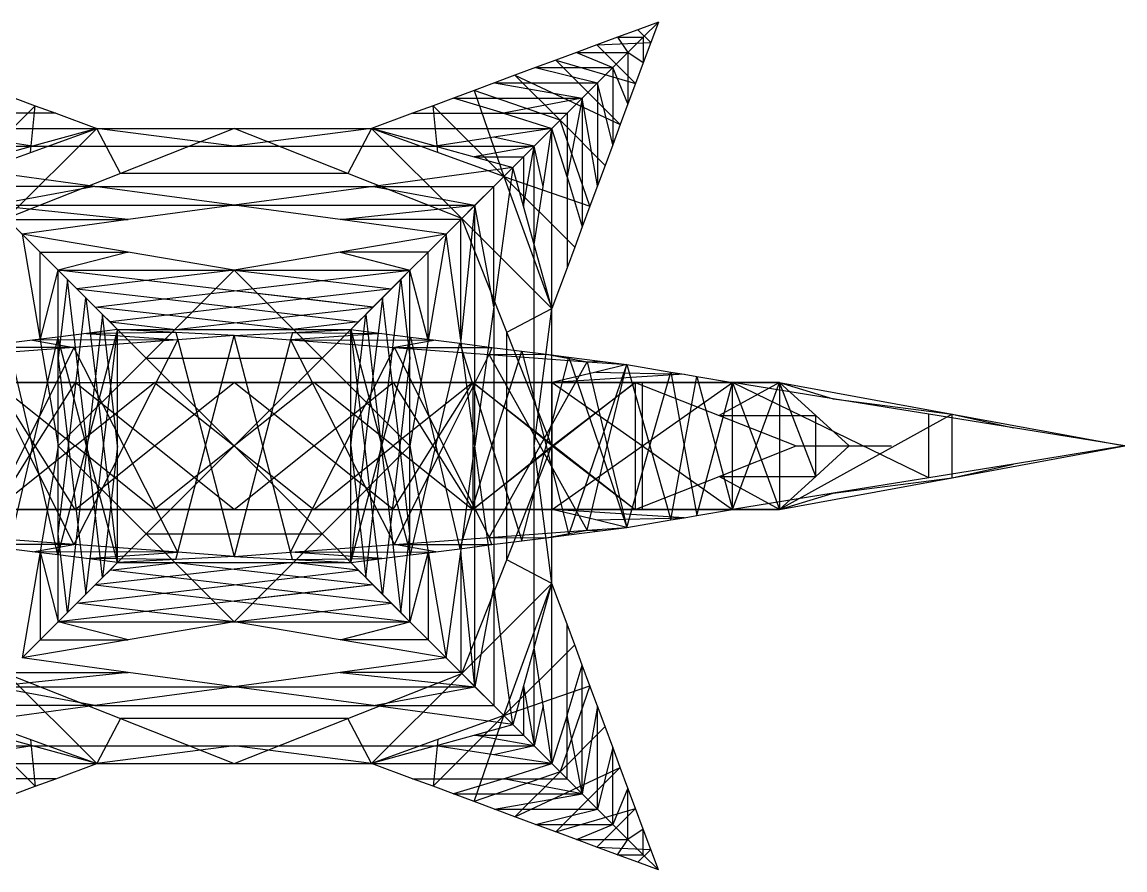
# Model space of a CAD drawing. Extents: x -4.4 to 12.4, y 0 to 8.
# Drawn here: x 2 to 12.4, y 0 to 8 of the extents above; entities that cross this region are included whole.
import ezdxf

# ---------------------------------------------------------------- set-up
doc = ezdxf.new("R2010")
doc.units = 0
for name, color, linetype in [('BRAÇO_-_DIAGONAIS_HORIZONT', 103, 'CONTINUOUS'), ('BRAÇO_-_DIAGONAIS_VERTICAI', 135, 'CONTINUOUS'), ('BRAÇO_-_MONTANTES', 121, 'CONTINUOUS'), ('CABEÇA_-_DIAGONAIS_HORIZON', 12, 'CONTINUOUS'), ('CABEÇA_-_DIAGONAIS_VERTICA', 10, 'CONTINUOUS'), ('CABEÇA_-_MONTANTES', 11, 'CONTINUOUS'), ('EXTENSÃO_-_DIAGONAIS_HORIZ', 42, 'CONTINUOUS'), ('EXTENSÃO_-_DIAGONAIS_VERTI', 30, 'CONTINUOUS'), ('EXTENSÃO_-_MONTANTES', 41, 'CONTINUOUS'), ('PARA_RAIOS_-_DIAGONAIS_VER', 62, 'CONTINUOUS'), ('PARA_RAIOS_-_MONTANTES', 61, 'CONTINUOUS'), ('PÉS_-_DIAGONAIS_VERTICAIS', 94, 'CONTINUOUS'), ('PÉS_-_MONTANTES', 110, 'CONTINUOUS'), ('TRONCO_-_DIAGONAIS_HORIZON', 190, 'CONTINUOUS'), ('TRONCO_-_DIAGONAIS_VERTICA', 222, 'CONTINUOUS'), ('TRONCO_-_MONTANTES', 191, 'CONTINUOUS')]:
    doc.layers.add(name, color=color, linetype=linetype)

msp = doc.modelspace()

# ---------------------------------------------------------------- linework, layer by layer
at = {"layer": 'BRAÇO_-_DIAGONAIS_HORIZONT'}
for p, q in [((10.55, 3.7, 36), (8.7, 4.6, 36)), ((10.771, 4.3, 36.743), (9.142, 3.4, 37.486)), ((10.55, 3.7, 36), (10.55, 4.3, 36)), ((10.771, 3.7, 36.743), (10.771, 4.3, 36.743))]:
    msp.add_line(p, q, dxfattribs=at)
at = {"layer": 'BRAÇO_-_DIAGONAIS_VERTICAI'}
for p, q in [((9.142, 4.6, 37.486), (9.65, 4.446, 36)), ((9.65, 4.446, 36), (10.771, 4.3, 36.743)), ((10.771, 4.3, 36.743), (11.35, 4.17, 36)), ((10.771, 3.7, 36.743), (11.35, 3.83, 36)), ((9.65, 3.554, 36), (10.771, 3.7, 36.743)), ((9.142, 3.4, 37.486), (9.65, 3.554, 36))]:
    msp.add_line(p, q, dxfattribs=at)
at = {"layer": 'BRAÇO_-_MONTANTES'}
for p, q in [((9.65, 4.446, 36), (8.7, 4.6, 36)), ((9.142, 4.6, 37.486), (10.771, 4.3, 36.743)), ((10.55, 4.3, 36), (9.65, 4.446, 36)), ((11.35, 4.17, 36), (10.55, 4.3, 36)), ((10.771, 4.3, 36.743), (12.4, 4, 36)), ((12.4, 4, 36), (11.35, 4.17, 36)), ((10.771, 3.7, 36.743), (12.4, 4, 36)), ((12.4, 4, 36), (11.35, 3.83, 36)), ((11.35, 3.83, 36), (10.55, 3.7, 36)), ((9.142, 3.4, 37.486), (10.771, 3.7, 36.743)), ((10.55, 3.7, 36), (9.65, 3.554, 36)), ((9.65, 3.554, 36), (8.7, 3.4, 36))]:
    msp.add_line(p, q, dxfattribs=at)
at = {"layer": 'CABEÇA_-_DIAGONAIS_HORIZON'}
for p, q in [((1.75, 4.6, 36), (2.5, 4, 36)), ((2.125, 4, 37), (1.75, 4.6, 37)), ((2.5, 4.6, 37), (2.125, 4, 37)), ((2.5, 4, 36), (3.25, 4.6, 36)), ((3.25, 4, 37), (2.5, 4.6, 37)), ((3.25, 4.6, 36), (4, 4, 36)), ((3.25, 4, 37), (4, 4.6, 37)), ((4.75, 4.6, 36), (4, 4, 36)), ((4.75, 4, 37), (4, 4.6, 37)), ((5.5, 4, 36), (4.75, 4.6, 36)), ((4.75, 4, 37), (5.5, 4.6, 37)), ((6.25, 4.6, 36), (5.5, 4, 36)), ((5.5, 4.6, 37), (5.875, 4, 37)), ((5.875, 4, 37), (6.25, 4.6, 37)), ((6.25, 4.6, 36), (6.25, 3.4, 36)), ((7, 4, 36), (6.25, 4.6, 36)), ((6.25, 4.6, 37), (7.016, 4, 37.129)), ((7, 4.6, 36), (7.85, 4, 36)), ((7.782, 4.6, 37.257), (7.016, 4, 37.129)), ((7.782, 4.6, 37.257), (7.782, 3.4, 37.257)), ((7.85, 4, 36), (8.7, 4.6, 36)), ((7.85, 4, 36), (7.85, 4.6, 36)), ((9.142, 4.6, 37.486), (9.142, 3.4, 37.486)), ((2.5, 4, 36), (1.75, 3.4, 36)), ((2.125, 4, 37), (1.75, 3.4, 37)), ((2.5, 3.4, 37), (2.125, 4, 37)), ((3.25, 3.4, 36), (2.5, 4, 36)), ((2.5, 3.4, 37), (3.25, 4, 37)), ((4, 4, 36), (3.25, 3.4, 36)), ((4, 3.4, 37), (3.25, 4, 37)), ((4, 4, 36), (4.75, 3.4, 36)), ((4, 3.4, 37), (4.75, 4, 37)), ((4.75, 3.4, 36), (5.5, 4, 36)), ((5.5, 3.4, 37), (4.75, 4, 37)), ((5.5, 4, 36), (6.25, 3.4, 36)), ((5.5, 3.4, 37), (5.875, 4, 37)), ((5.875, 4, 37), (6.25, 3.4, 37)), ((6.25, 3.4, 36), (7, 4, 36)), ((7.016, 4, 37.129), (6.25, 3.4, 37)), ((7, 3.4, 36), (7.85, 4, 36)), ((7.016, 4, 37.129), (7.782, 3.4, 37.257)), ((7.85, 4, 36), (8.7, 3.4, 36)), ((7.85, 3.4, 36), (7.85, 4, 36))]:
    msp.add_line(p, q, dxfattribs=at)
at = {"layer": 'CABEÇA_-_DIAGONAIS_HORIZON', "extrusion": (-1, 8e-16, -8e-16)}
for p, q in [((7, 4, 36), (7, 4.6, 36)), ((8.7, 3.4, 36), (8.7, 4.6, 36)), ((7, 3.4, 36), (7, 4, 36))]:
    msp.add_line(p, q, dxfattribs=at)
at = {"layer": 'CABEÇA_-_DIAGONAIS_VERTICA'}
for p, q in [((2.9, 5.1, 26), (2.608, 4, 26.745)), ((2.9, 5.1, 26), (2.9, 5.1, 26)), ((5.1, 5.1, 26), (5.392, 4, 26.745)), ((2.336, 5.028, 27.441), (2.098, 4, 28.048)), ((3.468, 5.003, 27.949), (2.098, 4.998, 28.048)), ((2.098, 4.998, 28.048), (2.489, 4.93, 29.4)), ((2.608, 4, 26.745), (2.336, 5.028, 27.441)), ((3.45, 5.071, 26.581), (2.608, 5.063, 26.745)), ((2.608, 5.063, 26.745), (3.468, 5.003, 27.949)), ((3.468, 5.003, 27.949), (2.96, 4, 28.702)), ((3.45, 5.071, 26.581), (3.468, 5.003, 27.949)), ((3.468, 5.003, 27.949), (3.729, 4, 27.563)), ((3.729, 4, 27.563), (4, 5.042, 27.162)), ((4.271, 4, 27.563), (4, 5.042, 27.162)), ((4.532, 5.003, 27.949), (4.271, 4, 27.563)), ((4.55, 5.071, 26.581), (4.532, 5.003, 27.949)), ((5.392, 5.063, 26.745), (4.532, 5.003, 27.949)), ((4.532, 5.003, 27.949), (5.902, 4.998, 28.048)), ((4.532, 5.003, 27.949), (5.04, 4, 28.702)), ((4.55, 5.071, 26.581), (5.392, 5.063, 26.745)), ((5.392, 4, 26.745), (5.664, 5.028, 27.441)), ((5.902, 4.998, 28.048), (5.511, 4.93, 29.4)), ((5.664, 5.028, 27.441), (5.902, 4, 28.048)), ((2.489, 4.93, 29.4), (1.569, 4.93, 29.399)), ((2.098, 4, 28.048), (1.873, 4.969, 28.621)), ((2.489, 4.93, 29.4), (2.025, 4, 30.087)), ((2.96, 4, 28.702), (2.489, 4.93, 29.4)), ((5.04, 4, 28.702), (5.511, 4.93, 29.4)), ((5.511, 4.93, 29.4), (6.431, 4.93, 29.399)), ((5.511, 4.93, 29.4), (5.975, 4, 30.087)), ((5.902, 4, 28.048), (6.127, 4.969, 28.621)), ((6.127, 4.969, 28.621), (6.431, 4, 29.399)), ((6.431, 4.93, 29.399), (6.406, 4.864, 30.726)), ((6.431, 4, 29.399), (6.712, 4.894, 30.116)), ((6.712, 4.894, 30.116), (6.942, 4, 30.702)), ((2.025, 4, 30.087), (1.594, 4.864, 30.726)), ((5.975, 4, 30.087), (6.406, 4.864, 30.726)), ((6.406, 4.864, 30.726), (6.942, 4.865, 30.702)), ((6.887, 4, 31.437), (6.406, 4.864, 30.726)), ((6.887, 4, 31.437), (7.33, 4.795, 32.093)), ((6.942, 4.865, 30.702), (7.33, 4.795, 32.093)), ((6.942, 4, 30.702), (7.157, 4.837, 31.251)), ((7.157, 4.837, 31.251), (7.441, 4, 31.978)), ((7.33, 4.795, 32.093), (7.452, 4.8, 32.006)), ((7.33, 4.795, 32.093), (7.519, 4, 32.374)), ((7.41, 4.698, 34.042), (8.244, 4.677, 34.466)), ((7.441, 4, 31.978), (7.703, 4.768, 32.645)), ((7.519, 4, 32.374), (7.703, 4.768, 32.645)), ((7.703, 4.768, 32.645), (7.92, 4, 33.377)), ((7.92, 4, 33.377), (8.118, 4.698, 34.042)), ((8.118, 4.698, 34.042), (8.244, 4, 34.466)), ((8.244, 4.677, 34.466), (7, 4.6, 36)), ((7, 4, 36), (7.782, 4.6, 37.257)), ((8.244, 4, 34.466), (8.363, 4.657, 34.865)), ((8.363, 4.657, 34.865), (8.539, 4, 35.458)), ((8.539, 4, 35.458), (8.7, 4.6, 36)), ((8.7, 4.6, 36), (8.921, 4, 36.743)), ((8.7, 4.6, 36), (9.142, 4.6, 37.486)), ((8.921, 4, 36.743), (9.142, 4.6, 37.486)), ((2.025, 4, 30.087), (1.594, 3.136, 30.726)), ((2.098, 4, 28.048), (1.873, 3.031, 28.621)), ((2.489, 3.07, 29.4), (2.025, 4, 30.087)), ((2.336, 2.972, 27.441), (2.098, 4, 28.048)), ((2.608, 4, 26.745), (2.336, 2.972, 27.441)), ((2.96, 4, 28.702), (2.489, 3.07, 29.4)), ((2.9, 2.9, 26), (2.608, 4, 26.745)), ((3.468, 2.997, 27.949), (2.96, 4, 28.702)), ((3.468, 2.997, 27.949), (3.729, 4, 27.563)), ((3.729, 4, 27.563), (4, 2.958, 27.162)), ((4.271, 4, 27.563), (4, 2.958, 27.162)), ((4.532, 2.997, 27.949), (4.271, 4, 27.563)), ((4.532, 2.997, 27.949), (5.04, 4, 28.702)), ((5.04, 4, 28.702), (5.511, 3.07, 29.4)), ((5.1, 2.9, 26), (5.392, 4, 26.745)), ((5.392, 4, 26.745), (5.664, 2.972, 27.441)), ((5.511, 3.07, 29.4), (5.975, 4, 30.087)), ((5.664, 2.972, 27.441), (5.902, 4, 28.048)), ((5.902, 4, 28.048), (6.127, 3.031, 28.621)), ((5.975, 4, 30.087), (6.406, 3.136, 30.726)), ((6.127, 3.031, 28.621), (6.431, 4, 29.399)), ((6.406, 3.136, 30.726), (6.887, 4, 31.437)), ((6.431, 4, 29.399), (6.712, 3.106, 30.116)), ((6.712, 3.106, 30.116), (6.942, 4, 30.702)), ((7.33, 3.205, 32.093), (6.887, 4, 31.437)), ((6.942, 4, 30.702), (7.157, 3.163, 31.251)), ((7, 4, 36), (7.782, 3.4, 37.257)), ((7.157, 3.163, 31.251), (7.441, 4, 31.978)), ((7.33, 3.205, 32.093), (7.519, 4, 32.374)), ((7.441, 4, 31.978), (7.703, 3.232, 32.645)), ((7.519, 4, 32.374), (7.703, 3.232, 32.645)), ((7.703, 3.232, 32.645), (7.92, 4, 33.377)), ((7.92, 4, 33.377), (8.118, 3.302, 34.042)), ((8.118, 3.302, 34.042), (8.244, 4, 34.466)), ((8.244, 4, 34.466), (8.363, 3.343, 34.865)), ((8.363, 3.343, 34.865), (8.539, 4, 35.458)), ((8.539, 4, 35.458), (8.7, 3.4, 36)), ((8.7, 3.4, 36), (8.921, 4, 36.743)), ((8.921, 4, 36.743), (9.142, 3.4, 37.486)), ((8.244, 3.323, 34.466), (7, 3.4, 36)), ((8.7, 3.4, 36), (9.142, 3.4, 37.486)), ((7.41, 3.302, 34.042), (8.244, 3.323, 34.466)), ((6.431, 3.07, 29.399), (6.406, 3.136, 30.726)), ((6.406, 3.136, 30.726), (6.942, 3.135, 30.702)), ((6.942, 3.135, 30.702), (7.33, 3.205, 32.093)), ((7.33, 3.205, 32.093), (7.452, 3.2, 32.006)), ((2.489, 3.07, 29.4), (1.569, 3.07, 29.399)), ((2.098, 3.002, 28.048), (2.489, 3.07, 29.4)), ((5.902, 3.002, 28.048), (5.511, 3.07, 29.4)), ((5.511, 3.07, 29.4), (6.431, 3.07, 29.399)), ((3.468, 2.997, 27.949), (2.098, 3.002, 28.048)), ((2.608, 2.937, 26.745), (3.468, 2.997, 27.949)), ((3.45, 2.929, 26.581), (2.608, 2.937, 26.745)), ((3.45, 2.929, 26.581), (3.468, 2.997, 27.949)), ((4.532, 2.997, 27.949), (5.902, 3.002, 28.048)), ((5.392, 2.937, 26.745), (4.532, 2.997, 27.949)), ((4.55, 2.929, 26.581), (4.532, 2.997, 27.949)), ((4.55, 2.929, 26.581), (5.392, 2.937, 26.745)), ((2.9, 2.9, 26), (2.9, 2.9, 26))]:
    msp.add_line(p, q, dxfattribs=at)
at = {"layer": 'CABEÇA_-_DIAGONAIS_VERTICA', "extrusion": (5e-16, 1, -2e-16)}
for p, q in [((2.5, 4.6, 36), (1.75, 4.6, 37)), ((2.5, 4.6, 36), (3.25, 4.6, 37)), ((4, 4.6, 36), (3.25, 4.6, 37))]:
    msp.add_line(p, q, dxfattribs=at)
at = {"layer": 'CABEÇA_-_DIAGONAIS_VERTICA', "extrusion": (-5e-16, 1, -2e-16)}
for p, q in [((4, 4.6, 36), (4.75, 4.6, 37)), ((5.5, 4.6, 36), (4.75, 4.6, 37)), ((5.5, 4.6, 36), (6.25, 4.6, 37)), ((7, 4.6, 36), (6.25, 4.6, 37)), ((7.782, 4.6, 37.257), (7, 4.6, 36)), ((9.142, 4.6, 37.486), (7.782, 4.6, 37.257)), ((8.7, 4.6, 36), (7.782, 4.6, 37.257))]:
    msp.add_line(p, q, dxfattribs=at)
at = {"layer": 'CABEÇA_-_DIAGONAIS_VERTICA', "extrusion": (5e-16, -1, -2e-16)}
for p, q in [((2.5, 3.4, 36), (1.75, 3.4, 37)), ((2.5, 3.4, 36), (3.25, 3.4, 37)), ((4, 3.4, 36), (3.25, 3.4, 37))]:
    msp.add_line(p, q, dxfattribs=at)
at = {"layer": 'CABEÇA_-_DIAGONAIS_VERTICA', "extrusion": (-5e-16, -1, -2e-16)}
for p, q in [((4, 3.4, 36), (4.75, 3.4, 37)), ((5.5, 3.4, 36), (4.75, 3.4, 37)), ((5.5, 3.4, 36), (6.25, 3.4, 37)), ((7, 3.4, 36), (6.25, 3.4, 37)), ((7.782, 3.4, 37.257), (7, 3.4, 36)), ((9.142, 3.4, 37.486), (7.782, 3.4, 37.257)), ((8.7, 3.4, 36), (7.782, 3.4, 37.257))]:
    msp.add_line(p, q, dxfattribs=at)
at = {"layer": 'CABEÇA_-_MONTANTES'}
for p, q in [((2.9, 5.1, 26), (2.608, 5.063, 26.745)), ((4, 5.042, 27.162), (2.9, 5.1, 26)), ((4, 5.042, 27.162), (5.1, 5.1, 26)), ((5.1, 5.1, 26), (5.392, 5.063, 26.745)), ((2.098, 4.998, 28.048), (1.873, 4.969, 28.621)), ((2.336, 5.028, 27.441), (2.098, 4.998, 28.048)), ((2.608, 5.063, 26.745), (2.336, 5.028, 27.441)), ((3.468, 5.003, 27.949), (2.489, 4.93, 29.4)), ((4, 5.042, 27.162), (3.468, 5.003, 27.949)), ((4, 5.042, 27.162), (4.532, 5.003, 27.949)), ((4.532, 5.003, 27.949), (5.511, 4.93, 29.4)), ((5.392, 5.063, 26.745), (5.664, 5.028, 27.441)), ((5.664, 5.028, 27.441), (5.902, 4.998, 28.048)), ((5.902, 4.998, 28.048), (6.127, 4.969, 28.621)), ((2.489, 4.93, 29.4), (1.594, 4.864, 30.726)), ((5.511, 4.93, 29.4), (6.406, 4.864, 30.726)), ((6.127, 4.969, 28.621), (6.431, 4.93, 29.399)), ((6.431, 4.93, 29.399), (6.712, 4.894, 30.116)), ((6.712, 4.894, 30.116), (6.942, 4.865, 30.702)), ((6.406, 4.864, 30.726), (7.33, 4.795, 32.093)), ((6.942, 4.865, 30.702), (7.157, 4.837, 31.251)), ((7.157, 4.837, 31.251), (7.452, 4.8, 32.006)), ((7.33, 4.795, 32.093), (7.703, 4.768, 32.645)), ((7.452, 4.8, 32.006), (7.703, 4.768, 32.645)), ((7.41, 4.698, 34.042), (7, 4.6, 36)), ((7.703, 4.768, 32.645), (7.41, 4.698, 34.042)), ((7.703, 4.768, 32.645), (8.118, 4.698, 34.042)), ((8.118, 4.698, 34.042), (8.244, 4.677, 34.466)), ((1.75, 4.6, 36), (2.5, 4.6, 36)), ((2.5, 4.6, 36), (3.25, 4.6, 36)), ((3.25, 4.6, 36), (4, 4.6, 36)), ((4, 4.6, 36), (4.75, 4.6, 36)), ((4.75, 4.6, 36), (5.5, 4.6, 36)), ((5.5, 4.6, 36), (6.25, 4.6, 36)), ((6.25, 4.6, 36), (7, 4.6, 36)), ((7, 4.6, 36), (7.85, 4.6, 36)), ((7.85, 4.6, 36), (8.7, 4.6, 36)), ((8.244, 4.677, 34.466), (8.363, 4.657, 34.865)), ((8.363, 4.657, 34.865), (8.7, 4.6, 36)), ((1.75, 3.4, 36), (2.5, 3.4, 36)), ((2.5, 3.4, 36), (3.25, 3.4, 36)), ((3.25, 3.4, 36), (4, 3.4, 36)), ((4, 3.4, 36), (4.75, 3.4, 36)), ((4.75, 3.4, 36), (5.5, 3.4, 36)), ((5.5, 3.4, 36), (6.25, 3.4, 36)), ((6.25, 3.4, 36), (7, 3.4, 36)), ((7.41, 3.302, 34.042), (7, 3.4, 36)), ((7, 3.4, 36), (7.85, 3.4, 36)), ((7.85, 3.4, 36), (8.7, 3.4, 36)), ((8.244, 3.323, 34.466), (8.363, 3.343, 34.865)), ((8.363, 3.343, 34.865), (8.7, 3.4, 36)), ((7.33, 3.205, 32.093), (7.703, 3.232, 32.645)), ((7.703, 3.232, 32.645), (7.41, 3.302, 34.042)), ((7.452, 3.2, 32.006), (7.703, 3.232, 32.645)), ((7.703, 3.232, 32.645), (8.118, 3.302, 34.042)), ((8.118, 3.302, 34.042), (8.244, 3.323, 34.466)), ((2.489, 3.07, 29.4), (1.594, 3.136, 30.726)), ((5.511, 3.07, 29.4), (6.406, 3.136, 30.726)), ((6.406, 3.136, 30.726), (7.33, 3.205, 32.093)), ((6.712, 3.106, 30.116), (6.942, 3.135, 30.702)), ((6.942, 3.135, 30.702), (7.157, 3.163, 31.251)), ((7.157, 3.163, 31.251), (7.452, 3.2, 32.006)), ((2.098, 3.002, 28.048), (1.873, 3.031, 28.621)), ((3.468, 2.997, 27.949), (2.489, 3.07, 29.4)), ((4.532, 2.997, 27.949), (5.511, 3.07, 29.4)), ((5.902, 3.002, 28.048), (6.127, 3.031, 28.621)), ((6.127, 3.031, 28.621), (6.431, 3.07, 29.399)), ((6.431, 3.07, 29.399), (6.712, 3.106, 30.116)), ((2.336, 2.972, 27.441), (2.098, 3.002, 28.048)), ((2.608, 2.937, 26.745), (2.336, 2.972, 27.441)), ((2.9, 2.9, 26), (2.608, 2.937, 26.745)), ((3.45, 2.929, 26.581), (2.9, 2.9, 26)), ((4, 2.958, 27.162), (3.45, 2.929, 26.581)), ((4, 2.958, 27.162), (3.468, 2.997, 27.949)), ((4, 2.958, 27.162), (4.532, 2.997, 27.949)), ((4, 2.958, 27.162), (4.55, 2.929, 26.581)), ((4.55, 2.929, 26.581), (5.1, 2.9, 26)), ((5.1, 2.9, 26), (5.392, 2.937, 26.745)), ((5.392, 2.937, 26.745), (5.664, 2.972, 27.441)), ((5.664, 2.972, 27.441), (5.902, 3.002, 28.048))]:
    msp.add_line(p, q, dxfattribs=at)
at = {"layer": 'CABEÇA_-_MONTANTES', "extrusion": (5e-16, 1, -2e-16)}
for p, q in [((1.75, 4.6, 37), (2.5, 4.6, 37)), ((2.5, 4.6, 37), (3.25, 4.6, 37)), ((3.25, 4.6, 37), (4, 4.6, 37))]:
    msp.add_line(p, q, dxfattribs=at)
at = {"layer": 'CABEÇA_-_MONTANTES', "extrusion": (-5e-16, 1, -2e-16)}
for p, q in [((4.75, 4.6, 37), (4, 4.6, 37)), ((5.5, 4.6, 37), (4.75, 4.6, 37)), ((6.25, 4.6, 37), (5.5, 4.6, 37)), ((7.782, 4.6, 37.257), (6.25, 4.6, 37))]:
    msp.add_line(p, q, dxfattribs=at)
at = {"layer": 'CABEÇA_-_MONTANTES', "extrusion": (-1.506e-13, -1, -2e-16)}
for p, q in [((2.5, 3.4, 37), (1.75, 3.4, 37)), ((3.25, 3.4, 37), (2.5, 3.4, 37)), ((4, 3.4, 37), (3.25, 3.4, 37))]:
    msp.add_line(p, q, dxfattribs=at)
at = {"layer": 'CABEÇA_-_MONTANTES', "extrusion": (1.506e-13, -1, -2e-16)}
for p, q in [((4, 3.4, 37), (4.75, 3.4, 37)), ((4.75, 3.4, 37), (5.5, 3.4, 37)), ((5.5, 3.4, 37), (6.25, 3.4, 37))]:
    msp.add_line(p, q, dxfattribs=at)
at = {"layer": 'CABEÇA_-_MONTANTES', "extrusion": (-5e-16, -1, -2e-16)}
msp.add_line((7.782, 3.4, 37.257), (6.25, 3.4, 37), dxfattribs=at)
at = {"layer": 'EXTENSÃO_-_DIAGONAIS_HORIZ'}
for p, q in [((2.704, 6.996, 9), (1.854, 6.146, 9)), ((2.927, 6.571, 9), (2.704, 6.996, 9)), ((4, 6.996, 9), (2.927, 6.571, 9)), ((5.073, 6.571, 9), (4, 6.996, 9)), ((5.296, 6.996, 9), (5.073, 6.571, 9)), ((6.146, 6.146, 9), (5.296, 6.996, 9)), ((6.996, 6.996, 9), (6.146, 6.146, 9)), ((2.927, 6.571, 9), (1.854, 6.146, 9)), ((5.073, 6.571, 9), (2.927, 6.571, 9)), ((6.146, 6.146, 9), (5.073, 6.571, 9)), ((6.996, 5.296, 9), (6.146, 6.146, 9)), ((6.571, 5.073, 9), (6.146, 6.146, 9)), ((2.342, 5.658, 21), (3.171, 4.829, 21)), ((4, 5.658, 21), (3.171, 4.829, 21)), ((4.829, 4.829, 21), (4, 5.658, 21)), ((4.829, 4.829, 21), (5.658, 5.658, 21)), ((6.571, 5.073, 9), (6.996, 5.296, 9)), ((6.996, 4, 9), (6.571, 5.073, 9)), ((6.571, 2.927, 9), (6.571, 5.073, 9)), ((3.171, 4.829, 21), (2.342, 4, 21)), ((3.171, 4.829, 21), (4.829, 4.829, 21)), ((5.658, 4, 21), (4.829, 4.829, 21)), ((2.342, 4, 21), (3.171, 3.171, 21)), ((4.829, 3.171, 21), (5.658, 4, 21)), ((6.571, 2.927, 9), (6.996, 4, 9)), ((3.171, 3.171, 21), (2.342, 2.342, 21)), ((3.171, 3.171, 21), (4, 2.342, 21)), ((3.171, 3.171, 21), (4.829, 3.171, 21)), ((4, 2.342, 21), (4.829, 3.171, 21)), ((4.829, 3.171, 21), (5.658, 2.342, 21)), ((6.146, 1.854, 9), (6.571, 2.927, 9)), ((6.996, 2.704, 9), (6.571, 2.927, 9)), ((6.146, 1.854, 9), (6.996, 2.704, 9)), ((1.854, 1.854, 9), (2.704, 1.004, 9)), ((1.854, 1.854, 9), (2.927, 1.429, 9)), ((5.073, 1.429, 9), (6.146, 1.854, 9)), ((5.296, 1.004, 9), (6.146, 1.854, 9)), ((6.996, 1.004, 9), (6.146, 1.854, 9)), ((2.927, 1.429, 9), (2.704, 1.004, 9)), ((2.927, 1.429, 9), (4, 1.004, 9)), ((5.073, 1.429, 9), (2.927, 1.429, 9)), ((4, 1.004, 9), (5.073, 1.429, 9)), ((5.296, 1.004, 9), (5.073, 1.429, 9))]:
    msp.add_line(p, q, dxfattribs=at)
at = {"layer": 'EXTENSÃO_-_DIAGONAIS_VERTI'}
for p, q in [((2.704, 6.996, 9), (2.1, 6.829, 10.5)), ((4, 6.829, 10.5), (2.704, 6.996, 9)), ((5.296, 6.996, 9), (4, 6.829, 10.5)), ((5.9, 6.829, 10.5), (5.296, 6.996, 9)), ((6.996, 6.996, 9), (6.448, 6.913, 9.75)), ((6.913, 6.448, 9.75), (6.996, 6.996, 9)), ((2.1, 6.829, 10.5), (1.552, 6.913, 9.75)), ((6.448, 6.913, 9.75), (5.9, 6.829, 10.5)), ((6.829, 6.829, 10.5), (6.448, 6.913, 9.75)), ((2.1, 6.829, 10.5), (1.736, 6.728, 11.403)), ((5.9, 6.829, 10.5), (6.264, 6.728, 11.403)), ((6.829, 6.829, 10.5), (6.264, 6.728, 11.403)), ((6.728, 6.264, 11.403), (6.829, 6.829, 10.5)), ((6.913, 6.448, 9.75), (6.829, 6.829, 10.5)), ((6.264, 6.728, 11.403), (6.728, 6.728, 11.403)), ((6.264, 6.728, 11.403), (6.627, 6.627, 12.307)), ((6.728, 6.728, 11.403), (6.728, 6.264, 11.403)), ((2.686, 6.449, 13.903), (1.373, 6.627, 12.307)), ((6.627, 6.627, 12.307), (5.314, 6.449, 13.903)), ((6.627, 6.627, 12.307), (6.449, 5.314, 13.903)), ((6.728, 6.264, 11.403), (6.627, 6.627, 12.307)), ((2.686, 6.449, 13.903), (1.551, 6.449, 13.903)), ((2.686, 6.449, 13.903), (1.729, 6.271, 15.5)), ((4, 6.271, 15.5), (2.686, 6.449, 13.903)), ((2.686, 6.449, 13.903), (5.314, 6.449, 13.903)), ((5.314, 6.449, 13.903), (4, 6.271, 15.5)), ((5.314, 6.449, 13.903), (6.449, 6.449, 13.903)), ((5.314, 6.449, 13.903), (6.271, 6.271, 15.5)), ((6.449, 5.314, 13.903), (6.449, 6.449, 13.903)), ((6.829, 5.9, 10.5), (6.913, 6.448, 9.75)), ((3, 6.136, 16.715), (1.729, 6.271, 15.5)), ((4, 6.271, 15.5), (3, 6.136, 16.715)), ((5, 6.136, 16.715), (4, 6.271, 15.5)), ((5, 6.136, 16.715), (6.271, 6.271, 15.5)), ((6.271, 6.271, 15.5), (6.136, 5, 16.715)), ((6.449, 5.314, 13.903), (6.271, 6.271, 15.5)), ((6.829, 5.9, 10.5), (6.728, 6.264, 11.403)), ((1.864, 6.136, 16.715), (3, 6.136, 16.715)), ((3, 6.136, 16.715), (2, 6, 17.931)), ((6, 6, 17.931), (5, 6.136, 16.715)), ((6.136, 6.136, 16.715), (5, 6.136, 16.715)), ((6.136, 5, 16.715), (6.136, 6.136, 16.715)), ((3, 5.829, 19.465), (2, 6, 17.931)), ((2, 6, 17.931), (2.171, 5, 19.465)), ((6, 6, 17.931), (5, 5.829, 19.465)), ((6, 6, 17.931), (5.829, 5, 19.465)), ((6.136, 5, 16.715), (6, 6, 17.931)), ((2.171, 5.829, 19.465), (3, 5.829, 19.465)), ((2.171, 5, 19.465), (2.171, 5.829, 19.465)), ((3, 5.829, 19.465), (2.342, 5.658, 21)), ((4, 5.658, 21), (3, 5.829, 19.465)), ((5, 5.829, 19.465), (4, 5.658, 21)), ((5.829, 5.829, 19.465), (5, 5.829, 19.465)), ((5, 5.829, 19.465), (5.658, 5.658, 21)), ((5.829, 5, 19.465), (5.829, 5.829, 19.465)), ((6.996, 5.296, 9), (6.829, 5.9, 10.5)), ((2.171, 5, 19.465), (2.342, 5.658, 21)), ((5.829, 5, 19.465), (5.658, 5.658, 21)), ((6.449, 5.314, 13.903), (6.271, 4, 15.5)), ((6.449, 5.314, 13.903), (6.449, 2.686, 13.903)), ((6.829, 4, 10.5), (6.996, 5.296, 9)), ((2.171, 5, 19.465), (2.342, 4, 21)), ((5.829, 5, 19.465), (5.658, 4, 21)), ((6.271, 4, 15.5), (6.136, 5, 16.715)), ((2.342, 4, 21), (2.171, 3, 19.465)), ((5.658, 4, 21), (5.829, 3, 19.465)), ((6.136, 3, 16.715), (6.271, 4, 15.5)), ((6.449, 2.686, 13.903), (6.271, 4, 15.5)), ((6.996, 2.704, 9), (6.829, 4, 10.5)), ((2.171, 3, 19.465), (2, 2, 17.931)), ((2.171, 3, 19.465), (2.171, 2.171, 19.465)), ((2.171, 3, 19.465), (2.342, 2.342, 21)), ((5.829, 3, 19.465), (5.658, 2.342, 21)), ((5.829, 3, 19.465), (6, 2, 17.931)), ((5.829, 3, 19.465), (5.829, 2.171, 19.465)), ((6, 2, 17.931), (6.136, 3, 16.715)), ((6.271, 1.729, 15.5), (6.136, 3, 16.715)), ((6.136, 3, 16.715), (6.136, 1.864, 16.715)), ((6.449, 2.686, 13.903), (6.271, 1.729, 15.5)), ((6.627, 1.373, 12.307), (6.449, 2.686, 13.903)), ((6.449, 2.686, 13.903), (6.449, 1.551, 13.903)), ((6.829, 2.1, 10.5), (6.996, 2.704, 9)), ((3, 2.171, 19.465), (2.342, 2.342, 21)), ((4, 2.342, 21), (3, 2.171, 19.465)), ((5, 2.171, 19.465), (4, 2.342, 21)), ((5, 2.171, 19.465), (5.658, 2.342, 21)), ((3, 2.171, 19.465), (2, 2, 17.931)), ((2.171, 2.171, 19.465), (3, 2.171, 19.465)), ((6, 2, 17.931), (5, 2.171, 19.465)), ((5.829, 2.171, 19.465), (5, 2.171, 19.465)), ((6.829, 2.1, 10.5), (6.728, 1.736, 11.403)), ((6.913, 1.552, 9.75), (6.829, 2.1, 10.5)), ((3, 1.864, 16.715), (2, 2, 17.931)), ((6, 2, 17.931), (5, 1.864, 16.715)), ((3, 1.864, 16.715), (1.729, 1.729, 15.5)), ((1.864, 1.864, 16.715), (3, 1.864, 16.715)), ((4, 1.729, 15.5), (3, 1.864, 16.715)), ((5, 1.864, 16.715), (4, 1.729, 15.5)), ((6.136, 1.864, 16.715), (5, 1.864, 16.715)), ((5, 1.864, 16.715), (6.271, 1.729, 15.5)), ((2.686, 1.551, 13.903), (1.729, 1.729, 15.5)), ((4, 1.729, 15.5), (2.686, 1.551, 13.903)), ((5.314, 1.551, 13.903), (4, 1.729, 15.5)), ((5.314, 1.551, 13.903), (6.271, 1.729, 15.5)), ((6.728, 1.736, 11.403), (6.627, 1.373, 12.307)), ((6.728, 1.736, 11.403), (6.829, 1.171, 10.5)), ((6.728, 1.736, 11.403), (6.728, 1.272, 11.403)), ((2.686, 1.551, 13.903), (1.373, 1.373, 12.307)), ((2.686, 1.551, 13.903), (1.551, 1.551, 13.903)), ((2.686, 1.551, 13.903), (5.314, 1.551, 13.903)), ((6.627, 1.373, 12.307), (5.314, 1.551, 13.903)), ((5.314, 1.551, 13.903), (6.449, 1.551, 13.903)), ((6.913, 1.552, 9.75), (6.829, 1.171, 10.5)), ((6.996, 1.004, 9), (6.913, 1.552, 9.75)), ((6.264, 1.272, 11.403), (6.627, 1.373, 12.307)), ((2.1, 1.171, 10.5), (1.736, 1.272, 11.403)), ((5.9, 1.171, 10.5), (6.264, 1.272, 11.403)), ((6.829, 1.171, 10.5), (6.264, 1.272, 11.403)), ((6.264, 1.272, 11.403), (6.728, 1.272, 11.403)), ((2.1, 1.171, 10.5), (1.552, 1.087, 9.75)), ((2.704, 1.004, 9), (2.1, 1.171, 10.5)), ((4, 1.171, 10.5), (2.704, 1.004, 9)), ((5.296, 1.004, 9), (4, 1.171, 10.5)), ((5.9, 1.171, 10.5), (5.296, 1.004, 9)), ((6.448, 1.087, 9.75), (5.9, 1.171, 10.5)), ((6.829, 1.171, 10.5), (6.448, 1.087, 9.75)), ((6.996, 1.004, 9), (6.448, 1.087, 9.75))]:
    msp.add_line(p, q, dxfattribs=at)
at = {"layer": 'EXTENSÃO_-_DIAGONAIS_VERTI', "extrusion": (5e-16, -1, -2e-16)}
for p, q in [((1.171, 6.829, 10.5), (2.1, 6.829, 10.5)), ((2.1, 6.829, 10.5), (4, 6.829, 10.5)), ((4, 6.829, 10.5), (5.9, 6.829, 10.5)), ((5.9, 6.829, 10.5), (6.829, 6.829, 10.5))]:
    msp.add_line(p, q, dxfattribs=at)
at = {"layer": 'EXTENSÃO_-_DIAGONAIS_VERTI', "extrusion": (1, 8e-16, -8e-16)}
for p, q in [((6.829, 5.9, 10.5), (6.829, 6.829, 10.5)), ((6.829, 4, 10.5), (6.829, 5.9, 10.5)), ((6.829, 2.1, 10.5), (6.829, 4, 10.5)), ((6.829, 1.171, 10.5), (6.829, 2.1, 10.5))]:
    msp.add_line(p, q, dxfattribs=at)
at = {"layer": 'EXTENSÃO_-_DIAGONAIS_VERTI', "extrusion": (5e-16, 1, -2e-16)}
for p, q in [((1.171, 1.171, 10.5), (2.1, 1.171, 10.5)), ((2.1, 1.171, 10.5), (4, 1.171, 10.5)), ((4, 1.171, 10.5), (5.9, 1.171, 10.5)), ((5.9, 1.171, 10.5), (6.829, 1.171, 10.5))]:
    msp.add_line(p, q, dxfattribs=at)
at = {"layer": 'EXTENSÃO_-_MONTANTES', "extrusion": (5e-16, -1, -2e-16)}
for p, q in [((1.004, 6.996, 9), (2.704, 6.996, 9)), ((2.704, 6.996, 9), (4, 6.996, 9)), ((4, 6.996, 9), (5.296, 6.996, 9)), ((5.296, 6.996, 9), (6.996, 6.996, 9)), ((1.729, 6.271, 15.5), (4, 6.271, 15.5)), ((4, 6.271, 15.5), (6.271, 6.271, 15.5)), ((2.342, 5.658, 21), (4, 5.658, 21)), ((4, 5.658, 21), (5.658, 5.658, 21)), ((2.342, 2.342, 21), (4, 2.342, 21)), ((4, 2.342, 21), (5.658, 2.342, 21))]:
    msp.add_line(p, q, dxfattribs=at)
at = {"layer": 'EXTENSÃO_-_MONTANTES'}
for p, q in [((6.829, 6.829, 10.5), (6.996, 6.996, 9)), ((6.728, 6.728, 11.403), (6.829, 6.829, 10.5)), ((6.627, 6.627, 12.307), (6.728, 6.728, 11.403)), ((6.449, 6.449, 13.903), (6.627, 6.627, 12.307)), ((6.271, 6.271, 15.5), (6.449, 6.449, 13.903)), ((6.136, 6.136, 16.715), (6.271, 6.271, 15.5)), ((2, 6, 17.931), (1.864, 6.136, 16.715)), ((6, 6, 17.931), (6.136, 6.136, 16.715)), ((2.171, 5.829, 19.465), (2, 6, 17.931)), ((5.829, 5.829, 19.465), (6, 6, 17.931)), ((2.342, 5.658, 21), (2.171, 5.829, 19.465)), ((5.658, 5.658, 21), (5.829, 5.829, 19.465)), ((2.342, 2.342, 21), (2.171, 2.171, 19.465)), ((5.658, 2.342, 21), (5.829, 2.171, 19.465)), ((2.171, 2.171, 19.465), (2, 2, 17.931)), ((5.829, 2.171, 19.465), (6, 2, 17.931)), ((6, 2, 17.931), (6.136, 1.864, 16.715)), ((6.136, 1.864, 16.715), (6.271, 1.729, 15.5)), ((6.271, 1.729, 15.5), (6.449, 1.551, 13.903)), ((6.449, 1.551, 13.903), (6.627, 1.373, 12.307)), ((6.627, 1.373, 12.307), (6.728, 1.272, 11.403)), ((6.728, 1.272, 11.403), (6.829, 1.171, 10.5)), ((6.829, 1.171, 10.5), (6.996, 1.004, 9))]:
    msp.add_line(p, q, dxfattribs=at)
at = {"layer": 'EXTENSÃO_-_MONTANTES', "extrusion": (1, 8e-16, -8e-16)}
for p, q in [((6.996, 5.296, 9), (6.996, 6.996, 9)), ((6.271, 4, 15.5), (6.271, 6.271, 15.5)), ((2.342, 4, 21), (2.342, 5.658, 21)), ((5.658, 4, 21), (5.658, 5.658, 21)), ((6.996, 4, 9), (6.996, 5.296, 9)), ((2.342, 2.342, 21), (2.342, 4, 21)), ((5.658, 2.342, 21), (5.658, 4, 21)), ((6.271, 1.729, 15.5), (6.271, 4, 15.5)), ((6.996, 2.704, 9), (6.996, 4, 9)), ((6.996, 1.004, 9), (6.996, 2.704, 9))]:
    msp.add_line(p, q, dxfattribs=at)
at = {"layer": 'EXTENSÃO_-_MONTANTES', "extrusion": (5e-16, 1, -2e-16)}
for p, q in [((1.729, 1.729, 15.5), (4, 1.729, 15.5)), ((4, 1.729, 15.5), (6.271, 1.729, 15.5)), ((1.004, 1.004, 9), (2.704, 1.004, 9)), ((2.704, 1.004, 9), (4, 1.004, 9)), ((4, 1.004, 9), (5.296, 1.004, 9)), ((5.296, 1.004, 9), (6.996, 1.004, 9))]:
    msp.add_line(p, q, dxfattribs=at)
at = {"layer": 'PARA_RAIOS_-_DIAGONAIS_VER'}
for p, q in [((9.142, 4.6, 37.486), (8.573, 4.287, 38.531)), ((9.484, 3.712, 38.636), (9.142, 4.6, 37.486)), ((8.573, 4.287, 38.531), (9.484, 4.288, 38.636)), ((9.484, 3.712, 38.636), (9.484, 4.288, 38.636)), ((9.142, 3.4, 37.486), (8.573, 3.713, 38.531)), ((8.573, 3.713, 38.531), (9.484, 3.712, 38.636))]:
    msp.add_line(p, q, dxfattribs=at)
at = {"layer": 'PARA_RAIOS_-_MONTANTES'}
for p, q in [((7.782, 4.6, 37.257), (8.573, 4.287, 38.531)), ((9.142, 4.6, 37.486), (9.484, 4.288, 38.636)), ((8.573, 4.287, 38.531), (9.3, 4, 39.7)), ((9.484, 4.288, 38.636), (9.8, 4, 39.7)), ((8.573, 3.713, 38.531), (9.3, 4, 39.7)), ((9.3, 4, 39.7), (9.8, 4, 39.7)), ((9.484, 3.712, 38.636), (9.8, 4, 39.7)), ((9.8, 4, 39.7), (10.2, 4, 39.7)), ((7.782, 3.4, 37.257), (8.573, 3.713, 38.531)), ((9.142, 3.4, 37.486), (9.484, 3.712, 38.636))]:
    msp.add_line(p, q, dxfattribs=at)
at = {"layer": 'PÉS_-_DIAGONAIS_VERTICAIS'}
for p, q in [((7.807, 7.928, 0.643), (7.928, 7.807, 0.643)), ((7.421, 7.785, 1.929), (7.928, 7.807, 0.643)), ((7.614, 7.857, 1.286), (7.713, 7.713, 2.571)), ((7.227, 7.713, 2.571), (7.57, 7.57, 3.857)), ((7.785, 7.421, 1.929), (7.421, 7.785, 1.929)), ((7.857, 7.614, 1.286), (7.713, 7.713, 2.571)), ((7.034, 7.641, 3.214), (7.641, 7.034, 3.214)), ((7.034, 7.641, 3.214), (7.785, 7.421, 1.929)), ((7.073, 7.073, 4.5), (6.648, 7.498, 4.5)), ((6.648, 7.498, 4.5), (7.641, 7.034, 3.214)), ((6.841, 7.57, 3.857), (7.426, 7.426, 5.143)), ((7.713, 7.227, 2.571), (7.57, 7.57, 3.857)), ((6.455, 7.426, 5.143), (7.283, 7.283, 6.429)), ((7.57, 6.841, 3.857), (7.426, 7.426, 5.143)), ((6.54, 7.14, 7.714), (6.069, 7.283, 6.429)), ((7.073, 7.073, 4.5), (6.262, 7.355, 5.786)), ((6.262, 7.355, 5.786), (6.543, 6.543, 7.071)), ((7.283, 7.283, 6.429), (6.54, 7.14, 7.714)), ((7.283, 7.283, 6.429), (7.14, 6.54, 7.714)), ((7.426, 6.455, 5.143), (7.283, 7.283, 6.429)), ((1.457, 6.543, 7.071), (2.124, 7.211, 7.071)), ((2.08, 6.77, 8.036), (2.124, 7.211, 7.071)), ((6.543, 6.543, 7.071), (5.876, 7.211, 7.071)), ((5.92, 6.77, 8.036), (5.876, 7.211, 7.071)), ((6.54, 7.14, 7.714), (6.996, 6.996, 9)), ((7.498, 6.648, 4.5), (7.073, 7.073, 4.5)), ((7.355, 6.262, 5.786), (7.073, 7.073, 4.5)), ((1.457, 6.543, 7.071), (2.704, 6.996, 9)), ((6.543, 6.543, 7.071), (5.296, 6.996, 9)), ((7.14, 6.54, 7.714), (6.996, 6.996, 9)), ((7.211, 5.876, 7.071), (6.543, 6.543, 7.071)), ((6.543, 6.543, 7.071), (6.996, 5.296, 9)), ((6.543, 6.543, 7.071), (7.355, 6.262, 5.786)), ((7.14, 6.54, 7.714), (7.283, 6.069, 6.429)), ((6.543, 1.457, 7.071), (6.996, 2.704, 9)), ((7.211, 2.124, 7.071), (6.543, 1.457, 7.071)), ((7.14, 1.46, 7.714), (7.283, 1.931, 6.429)), ((6.543, 1.457, 7.071), (7.355, 1.738, 5.786)), ((7.355, 1.738, 5.786), (7.073, 0.927, 4.5)), ((1.457, 1.457, 7.071), (2.124, 0.789, 7.071)), ((1.457, 1.457, 7.071), (2.704, 1.004, 9)), ((6.543, 1.457, 7.071), (5.296, 1.004, 9)), ((6.543, 1.457, 7.071), (5.876, 0.789, 7.071)), ((6.262, 0.645, 5.786), (6.543, 1.457, 7.071)), ((7.14, 1.46, 7.714), (6.996, 1.004, 9)), ((7.283, 0.717, 6.429), (7.14, 1.46, 7.714)), ((7.426, 1.545, 5.143), (7.283, 0.717, 6.429)), ((7.498, 1.352, 4.5), (7.073, 0.927, 4.5)), ((2.08, 1.23, 8.036), (2.124, 0.789, 7.071)), ((5.92, 1.23, 8.036), (5.876, 0.789, 7.071)), ((7.57, 1.159, 3.857), (7.426, 0.574, 5.143)), ((6.54, 0.86, 7.714), (6.996, 1.004, 9)), ((6.648, 0.502, 4.5), (7.641, 0.966, 3.214)), ((7.034, 0.359, 3.214), (7.641, 0.966, 3.214)), ((6.54, 0.86, 7.714), (6.069, 0.717, 6.429)), ((7.073, 0.927, 4.5), (6.262, 0.645, 5.786)), ((7.283, 0.717, 6.429), (6.54, 0.86, 7.714)), ((7.073, 0.927, 4.5), (6.648, 0.502, 4.5)), ((7.713, 0.773, 2.571), (7.57, 0.43, 3.857)), ((6.455, 0.574, 5.143), (7.283, 0.717, 6.429)), ((6.841, 0.43, 3.857), (7.426, 0.574, 5.143)), ((7.034, 0.359, 3.214), (7.785, 0.579, 1.929)), ((7.785, 0.579, 1.929), (7.421, 0.215, 1.929)), ((7.227, 0.287, 2.571), (7.57, 0.43, 3.857)), ((7.857, 0.386, 1.286), (7.713, 0.287, 2.571)), ((7.421, 0.215, 1.929), (7.928, 0.193, 0.643)), ((7.614, 0.143, 1.286), (7.713, 0.287, 2.571)), ((7.807, 0.072, 0.643), (7.928, 0.193, 0.643))]:
    msp.add_line(p, q, dxfattribs=at)
at = {"layer": 'PÉS_-_DIAGONAIS_VERTICAIS', "extrusion": (2.774e-13, 1, -2e-16)}
for p, q in [((7.614, 7.857, 1.286), (7.857, 7.857, 1.286)), ((7.227, 7.713, 2.571), (7.713, 7.713, 2.571)), ((6.841, 7.57, 3.857), (7.57, 7.57, 3.857)), ((6.455, 7.426, 5.143), (7.426, 7.426, 5.143)), ((6.069, 7.283, 6.429), (7.283, 7.283, 6.429)), ((5.682, 7.14, 7.714), (6.54, 7.14, 7.714)), ((6.54, 7.14, 7.714), (7.14, 7.14, 7.714))]:
    msp.add_line(p, q, dxfattribs=at)
at = {"layer": 'PÉS_-_DIAGONAIS_VERTICAIS', "extrusion": (1, -2.776e-13, -8e-16)}
for p, q in [((7.857, 7.857, 1.286), (7.857, 7.614, 1.286)), ((7.713, 7.713, 2.571), (7.713, 7.227, 2.571)), ((7.57, 7.57, 3.857), (7.57, 6.841, 3.857)), ((7.426, 7.426, 5.143), (7.426, 6.455, 5.143)), ((7.283, 7.283, 6.429), (7.283, 6.069, 6.429)), ((7.14, 7.14, 7.714), (7.14, 6.54, 7.714)), ((7.14, 6.54, 7.714), (7.14, 5.682, 7.714))]:
    msp.add_line(p, q, dxfattribs=at)
at = {"layer": 'PÉS_-_DIAGONAIS_VERTICAIS', "extrusion": (2.712e-13, 1, -2e-16)}
msp.add_line((2.318, 7.14, 7.714), (1.46, 7.14, 7.714), dxfattribs=at)
at = {"layer": 'PÉS_-_DIAGONAIS_VERTICAIS', "extrusion": (1, 3.3e-15, -8e-16)}
for p, q in [((7.14, 1.46, 7.714), (7.14, 2.318, 7.714)), ((7.283, 0.717, 6.429), (7.283, 1.931, 6.429)), ((7.14, 0.86, 7.714), (7.14, 1.46, 7.714)), ((7.426, 0.574, 5.143), (7.426, 1.545, 5.143)), ((7.57, 0.43, 3.857), (7.57, 1.159, 3.857)), ((7.713, 0.287, 2.571), (7.713, 0.773, 2.571)), ((7.857, 0.143, 1.286), (7.857, 0.386, 1.286))]:
    msp.add_line(p, q, dxfattribs=at)
at = {"layer": 'PÉS_-_DIAGONAIS_VERTICAIS', "extrusion": (-3.1e-15, -1, -2e-16)}
msp.add_line((2.318, 0.86, 7.714), (1.46, 0.86, 7.714), dxfattribs=at)
at = {"layer": 'PÉS_-_DIAGONAIS_VERTICAIS', "extrusion": (3.1e-15, -1, -2e-16)}
for p, q in [((5.682, 0.86, 7.714), (6.54, 0.86, 7.714)), ((6.54, 0.86, 7.714), (7.14, 0.86, 7.714)), ((6.069, 0.717, 6.429), (7.283, 0.717, 6.429)), ((6.455, 0.574, 5.143), (7.426, 0.574, 5.143)), ((6.841, 0.43, 3.857), (7.57, 0.43, 3.857)), ((7.227, 0.287, 2.571), (7.713, 0.287, 2.571)), ((7.614, 0.143, 1.286), (7.857, 0.143, 1.286))]:
    msp.add_line(p, q, dxfattribs=at)
at = {"layer": 'PÉS_-_MONTANTES'}
for p, q in [((7.807, 7.928, 0.643), (7.614, 7.857, 1.286)), ((8, 8), (7.807, 7.928, 0.643)), ((7.857, 7.857, 1.286), (8, 8)), ((8, 8), (7.928, 7.807, 0.643)), ((7.614, 7.857, 1.286), (7.421, 7.785, 1.929)), ((7.713, 7.713, 2.571), (7.857, 7.857, 1.286)), ((7.928, 7.807, 0.643), (7.857, 7.614, 1.286)), ((7.227, 7.713, 2.571), (7.034, 7.641, 3.214)), ((7.421, 7.785, 1.929), (7.227, 7.713, 2.571)), ((7.57, 7.57, 3.857), (7.713, 7.713, 2.571)), ((7.034, 7.641, 3.214), (6.841, 7.57, 3.857)), ((7.857, 7.614, 1.286), (7.785, 7.421, 1.929)), ((6.648, 7.498, 4.5), (6.455, 7.426, 5.143)), ((6.841, 7.57, 3.857), (6.648, 7.498, 4.5)), ((7.426, 7.426, 5.143), (7.57, 7.57, 3.857)), ((6.455, 7.426, 5.143), (6.262, 7.355, 5.786)), ((7.283, 7.283, 6.429), (7.426, 7.426, 5.143)), ((7.785, 7.421, 1.929), (7.713, 7.227, 2.571)), ((1.931, 7.283, 6.429), (2.124, 7.211, 7.071)), ((6.069, 7.283, 6.429), (5.876, 7.211, 7.071)), ((6.262, 7.355, 5.786), (6.069, 7.283, 6.429)), ((7.14, 7.14, 7.714), (7.283, 7.283, 6.429)), ((2.124, 7.211, 7.071), (2.318, 7.14, 7.714)), ((5.876, 7.211, 7.071), (5.682, 7.14, 7.714)), ((7.713, 7.227, 2.571), (7.641, 7.034, 3.214)), ((2.318, 7.14, 7.714), (2.704, 6.996, 9)), ((5.682, 7.14, 7.714), (5.296, 6.996, 9)), ((6.996, 6.996, 9), (7.14, 7.14, 7.714)), ((7.641, 7.034, 3.214), (7.57, 6.841, 3.857)), ((7.57, 6.841, 3.857), (7.498, 6.648, 4.5)), ((7.498, 6.648, 4.5), (7.426, 6.455, 5.143)), ((7.426, 6.455, 5.143), (7.355, 6.262, 5.786)), ((7.355, 6.262, 5.786), (7.283, 6.069, 6.429)), ((7.283, 6.069, 6.429), (7.211, 5.876, 7.071)), ((7.211, 5.876, 7.071), (7.14, 5.682, 7.714)), ((7.14, 5.682, 7.714), (6.996, 5.296, 9)), ((7.14, 2.318, 7.714), (6.996, 2.704, 9)), ((7.211, 2.124, 7.071), (7.14, 2.318, 7.714)), ((7.283, 1.931, 6.429), (7.211, 2.124, 7.071)), ((7.355, 1.738, 5.786), (7.283, 1.931, 6.429)), ((7.426, 1.545, 5.143), (7.355, 1.738, 5.786)), ((7.498, 1.352, 4.5), (7.426, 1.545, 5.143)), ((7.57, 1.159, 3.857), (7.498, 1.352, 4.5)), ((7.641, 0.966, 3.214), (7.57, 1.159, 3.857)), ((2.318, 0.86, 7.714), (2.704, 1.004, 9)), ((5.682, 0.86, 7.714), (5.296, 1.004, 9)), ((6.996, 1.004, 9), (7.14, 0.86, 7.714)), ((7.713, 0.773, 2.571), (7.641, 0.966, 3.214)), ((2.124, 0.789, 7.071), (2.318, 0.86, 7.714)), ((5.876, 0.789, 7.071), (5.682, 0.86, 7.714)), ((7.14, 0.86, 7.714), (7.283, 0.717, 6.429)), ((1.931, 0.717, 6.429), (2.124, 0.789, 7.071)), ((6.069, 0.717, 6.429), (5.876, 0.789, 7.071)), ((7.785, 0.579, 1.929), (7.713, 0.773, 2.571)), ((6.262, 0.645, 5.786), (6.069, 0.717, 6.429)), ((6.455, 0.574, 5.143), (6.262, 0.645, 5.786)), ((7.283, 0.717, 6.429), (7.426, 0.574, 5.143)), ((6.648, 0.502, 4.5), (6.455, 0.574, 5.143)), ((7.426, 0.574, 5.143), (7.57, 0.43, 3.857)), ((7.857, 0.386, 1.286), (7.785, 0.579, 1.929)), ((6.841, 0.43, 3.857), (6.648, 0.502, 4.5)), ((7.034, 0.359, 3.214), (6.841, 0.43, 3.857)), ((7.57, 0.43, 3.857), (7.713, 0.287, 2.571)), ((7.227, 0.287, 2.571), (7.034, 0.359, 3.214)), ((7.928, 0.193, 0.643), (7.857, 0.386, 1.286)), ((7.421, 0.215, 1.929), (7.227, 0.287, 2.571)), ((7.614, 0.143, 1.286), (7.421, 0.215, 1.929)), ((7.713, 0.287, 2.571), (7.857, 0.143, 1.286)), ((7.807, 0.072, 0.643), (7.614, 0.143, 1.286)), ((7.857, 0.143, 1.286), (8, 0)), ((8, 0), (7.928, 0.193, 0.643)), ((8, 0), (7.807, 0.072, 0.643))]:
    msp.add_line(p, q, dxfattribs=at)
at = {"layer": 'TRONCO_-_DIAGONAIS_HORIZON'}
for p, q in [((2.9, 5.1, 26), (4, 4, 26)), ((4, 4, 26), (5.1, 5.1, 26)), ((2.9, 2.9, 26), (4, 4, 26)), ((4, 4, 26), (5.1, 2.9, 26))]:
    msp.add_line(p, q, dxfattribs=at)
at = {"layer": 'TRONCO_-_DIAGONAIS_VERTICA'}
for p, q in [((5.311, 5.311, 24.108), (2.342, 5.658, 21)), ((3.171, 5.561, 21.868), (2.342, 5.658, 21)), ((4, 5.658, 21), (3.171, 5.561, 21.868)), ((4, 5.658, 21), (4.829, 5.561, 21.868)), ((4.829, 5.561, 21.868), (5.658, 5.658, 21)), ((2.429, 5.571, 21.777), (2.342, 4.829, 21)), ((2.526, 4.745, 22.647), (2.429, 5.571, 21.777)), ((3.171, 5.561, 21.868), (2.516, 5.484, 22.554)), ((4, 5.464, 22.736), (3.171, 5.561, 21.868)), ((4, 5.464, 22.736), (4.829, 5.561, 21.868)), ((4.829, 5.561, 21.868), (5.484, 5.484, 22.554)), ((5.474, 4.745, 22.647), (5.571, 5.571, 21.777)), ((5.571, 5.571, 21.777), (5.658, 4.829, 21)), ((2.516, 5.484, 22.554), (3.339, 5.387, 23.427)), ((3.339, 5.387, 23.427), (4, 5.464, 22.736)), ((4.661, 5.387, 23.427), (4, 5.464, 22.736)), ((5.484, 5.484, 22.554), (4.661, 5.387, 23.427)), ((2.526, 4.745, 22.647), (2.602, 5.398, 23.331)), ((2.602, 5.398, 23.331), (2.691, 4.656, 24.123)), ((2.689, 5.311, 24.108), (3.339, 5.387, 23.427)), ((3.368, 5.234, 24.798), (2.689, 5.311, 24.108)), ((3.339, 5.387, 23.427), (4, 5.309, 24.128)), ((4, 5.309, 24.128), (3.368, 5.234, 24.798)), ((4.661, 5.387, 23.427), (4, 5.309, 24.128)), ((4, 5.309, 24.128), (4.632, 5.234, 24.798)), ((4.632, 5.234, 24.798), (5.311, 5.311, 24.108)), ((5.311, 5.311, 24.108), (4.661, 5.387, 23.427)), ((5.398, 5.398, 23.331), (5.309, 4.656, 24.123)), ((5.474, 4.745, 22.647), (5.398, 5.398, 23.331)), ((2.759, 5.241, 24.739), (2.691, 4.656, 24.123)), ((2.836, 4.564, 25.427), (2.759, 5.241, 24.739)), ((3.368, 5.234, 24.798), (2.83, 5.17, 25.369)), ((4, 5.162, 25.441), (3.368, 5.234, 24.798)), ((4, 5.162, 25.441), (4.632, 5.234, 24.798)), ((4.632, 5.234, 24.798), (5.17, 5.17, 25.369)), ((5.164, 4.564, 25.427), (5.241, 5.241, 24.739)), ((5.241, 5.241, 24.739), (5.309, 4.656, 24.123)), ((2.83, 5.17, 25.369), (3.45, 5.1, 26)), ((2.836, 4.564, 25.427), (2.9, 5.1, 26)), ((3.45, 5.1, 26), (4, 5.162, 25.441)), ((4.55, 5.1, 26), (4, 5.162, 25.441)), ((5.17, 5.17, 25.369), (4.55, 5.1, 26)), ((5.164, 4.564, 25.427), (5.1, 5.1, 26)), ((2.342, 4.829, 21), (2.439, 4, 21.868)), ((5.658, 4.829, 21), (5.561, 4, 21.868)), ((2.439, 4, 21.868), (2.526, 4.745, 22.647)), ((2.614, 4, 23.432), (2.526, 4.745, 22.647)), ((5.386, 4, 23.432), (5.474, 4.745, 22.647)), ((5.561, 4, 21.868), (5.474, 4.745, 22.647)), ((2.691, 4.656, 24.123), (2.614, 4, 23.432)), ((2.691, 4.656, 24.123), (2.769, 4, 24.825)), ((5.309, 4.656, 24.123), (5.231, 4, 24.825)), ((5.309, 4.656, 24.123), (5.386, 4, 23.432)), ((2.769, 4, 24.825), (2.836, 4.564, 25.427)), ((2.9, 4, 26), (2.836, 4.564, 25.427)), ((5.1, 4, 26), (5.164, 4.564, 25.427)), ((5.231, 4, 24.825), (5.164, 4.564, 25.427)), ((2.342, 3.171, 21), (2.439, 4, 21.868)), ((2.439, 4, 21.868), (2.526, 3.255, 22.647)), ((2.614, 4, 23.432), (2.526, 3.255, 22.647)), ((2.691, 3.344, 24.123), (2.614, 4, 23.432)), ((2.691, 3.344, 24.123), (2.769, 4, 24.825)), ((2.9, 4, 26), (2.759, 2.759, 24.739)), ((2.769, 4, 24.825), (2.836, 3.436, 25.427)), ((5.1, 4, 26), (5.241, 2.759, 24.739)), ((5.231, 4, 24.825), (5.164, 3.436, 25.427)), ((5.309, 3.344, 24.123), (5.231, 4, 24.825)), ((5.309, 3.344, 24.123), (5.386, 4, 23.432)), ((5.386, 4, 23.432), (5.474, 3.255, 22.647)), ((5.561, 4, 21.868), (5.474, 3.255, 22.647)), ((5.658, 3.171, 21), (5.561, 4, 21.868)), ((2.836, 3.436, 25.427), (2.9, 2.9, 26)), ((5.164, 3.436, 25.427), (5.1, 2.9, 26)), ((2.602, 2.602, 23.331), (2.691, 3.344, 24.123)), ((2.759, 2.759, 24.739), (2.691, 3.344, 24.123)), ((5.241, 2.759, 24.739), (5.309, 3.344, 24.123)), ((5.398, 2.602, 23.331), (5.309, 3.344, 24.123)), ((2.526, 3.255, 22.647), (2.429, 2.429, 21.777)), ((2.526, 3.255, 22.647), (2.602, 2.602, 23.331)), ((5.474, 3.255, 22.647), (5.398, 2.602, 23.331)), ((5.474, 3.255, 22.647), (5.571, 2.429, 21.777)), ((2.429, 2.429, 21.777), (2.342, 3.171, 21)), ((5.571, 2.429, 21.777), (5.658, 3.171, 21)), ((2.83, 2.83, 25.369), (3.45, 2.9, 26)), ((3.368, 2.766, 24.798), (2.83, 2.83, 25.369)), ((4, 2.838, 25.441), (3.368, 2.766, 24.798)), ((3.45, 2.9, 26), (4, 2.838, 25.441)), ((4.55, 2.9, 26), (4, 2.838, 25.441)), ((4, 2.838, 25.441), (4.632, 2.766, 24.798)), ((5.17, 2.83, 25.369), (4.55, 2.9, 26)), ((4.632, 2.766, 24.798), (5.17, 2.83, 25.369)), ((3.368, 2.766, 24.798), (2.689, 2.689, 24.108)), ((4, 2.691, 24.128), (3.368, 2.766, 24.798)), ((4, 2.691, 24.128), (4.632, 2.766, 24.798)), ((4.632, 2.766, 24.798), (5.311, 2.689, 24.108)), ((5.311, 2.689, 24.108), (2.342, 2.342, 21)), ((2.516, 2.516, 22.554), (3.339, 2.613, 23.427)), ((2.689, 2.689, 24.108), (3.339, 2.613, 23.427)), ((3.339, 2.613, 23.427), (4, 2.691, 24.128)), ((3.339, 2.613, 23.427), (4, 2.536, 22.736)), ((4.661, 2.613, 23.427), (4, 2.691, 24.128)), ((4.661, 2.613, 23.427), (4, 2.536, 22.736)), ((5.311, 2.689, 24.108), (4.661, 2.613, 23.427)), ((5.484, 2.516, 22.554), (4.661, 2.613, 23.427)), ((3.171, 2.439, 21.868), (2.516, 2.516, 22.554)), ((4, 2.536, 22.736), (3.171, 2.439, 21.868)), ((4, 2.536, 22.736), (4.829, 2.439, 21.868)), ((4.829, 2.439, 21.868), (5.484, 2.516, 22.554)), ((3.171, 2.439, 21.868), (2.342, 2.342, 21)), ((4, 2.342, 21), (3.171, 2.439, 21.868)), ((4, 2.342, 21), (4.829, 2.439, 21.868)), ((4.829, 2.439, 21.868), (5.658, 2.342, 21))]:
    msp.add_line(p, q, dxfattribs=at)
at = {"layer": 'TRONCO_-_MONTANTES'}
for p, q in [((2.429, 5.571, 21.777), (2.342, 5.658, 21)), ((5.571, 5.571, 21.777), (5.658, 5.658, 21)), ((2.516, 5.484, 22.554), (2.429, 5.571, 21.777)), ((5.484, 5.484, 22.554), (5.571, 5.571, 21.777)), ((2.602, 5.398, 23.331), (2.516, 5.484, 22.554)), ((5.398, 5.398, 23.331), (5.484, 5.484, 22.554)), ((2.689, 5.311, 24.108), (2.602, 5.398, 23.331)), ((2.759, 5.241, 24.739), (2.689, 5.311, 24.108)), ((5.241, 5.241, 24.739), (5.311, 5.311, 24.108)), ((5.311, 5.311, 24.108), (5.398, 5.398, 23.331)), ((2.83, 5.17, 25.369), (2.759, 5.241, 24.739)), ((5.17, 5.17, 25.369), (5.241, 5.241, 24.739)), ((2.9, 5.1, 26), (2.83, 5.17, 25.369)), ((5.1, 5.1, 26), (5.17, 5.17, 25.369)), ((2.83, 2.83, 25.369), (2.759, 2.759, 24.739)), ((2.9, 2.9, 26), (2.83, 2.83, 25.369)), ((5.1, 2.9, 26), (5.17, 2.83, 25.369)), ((5.17, 2.83, 25.369), (5.241, 2.759, 24.739)), ((2.759, 2.759, 24.739), (2.689, 2.689, 24.108)), ((5.241, 2.759, 24.739), (5.311, 2.689, 24.108)), ((2.602, 2.602, 23.331), (2.516, 2.516, 22.554)), ((2.689, 2.689, 24.108), (2.602, 2.602, 23.331)), ((5.311, 2.689, 24.108), (5.398, 2.602, 23.331)), ((5.398, 2.602, 23.331), (5.484, 2.516, 22.554)), ((2.516, 2.516, 22.554), (2.429, 2.429, 21.777)), ((5.484, 2.516, 22.554), (5.571, 2.429, 21.777)), ((2.429, 2.429, 21.777), (2.342, 2.342, 21)), ((5.571, 2.429, 21.777), (5.658, 2.342, 21))]:
    msp.add_line(p, q, dxfattribs=at)
at = {"layer": 'TRONCO_-_MONTANTES', "extrusion": (1, 8e-16, -8e-16)}
for p, q in [((2.9, 4, 26), (2.9, 5.1, 26)), ((5.1, 4, 26), (5.1, 5.1, 26)), ((2.9, 2.9, 26), (2.9, 4, 26)), ((5.1, 2.9, 26), (5.1, 4, 26))]:
    msp.add_line(p, q, dxfattribs=at)
at = {"layer": 'TRONCO_-_MONTANTES', "extrusion": (5e-16, -1, -2e-16)}
for p, q in [((2.9, 5.1, 26), (3.45, 5.1, 26)), ((3.45, 5.1, 26), (4.55, 5.1, 26)), ((4.55, 5.1, 26), (5.1, 5.1, 26)), ((2.9, 2.9, 26), (3.45, 2.9, 26)), ((3.45, 2.9, 26), (4.55, 2.9, 26)), ((4.55, 2.9, 26), (5.1, 2.9, 26))]:
    msp.add_line(p, q, dxfattribs=at)

doc.saveas('drawing.dxf')
